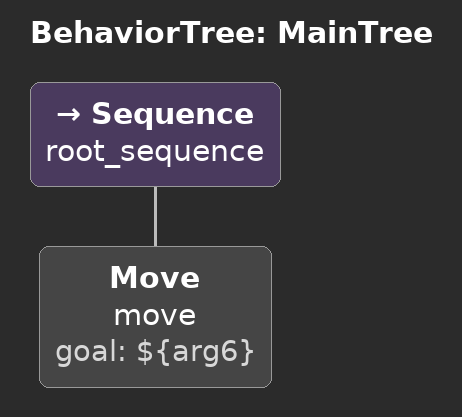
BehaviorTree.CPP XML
<root main_tree_to_execute = "MainTree" >
    <BehaviorTree ID="MainTree">
       <Sequence name="root_sequence">
           <Move    name="move" goal="${arg6}"/>
       </Sequence>
    </BehaviorTree>
</root>
